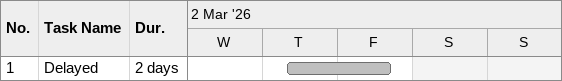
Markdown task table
| ID | Task | Duration | Start | Finish |
|---|---|---|---|---|
| 1 | Delayed | 2d | 2026-03-05 | 2026-03-06 |
